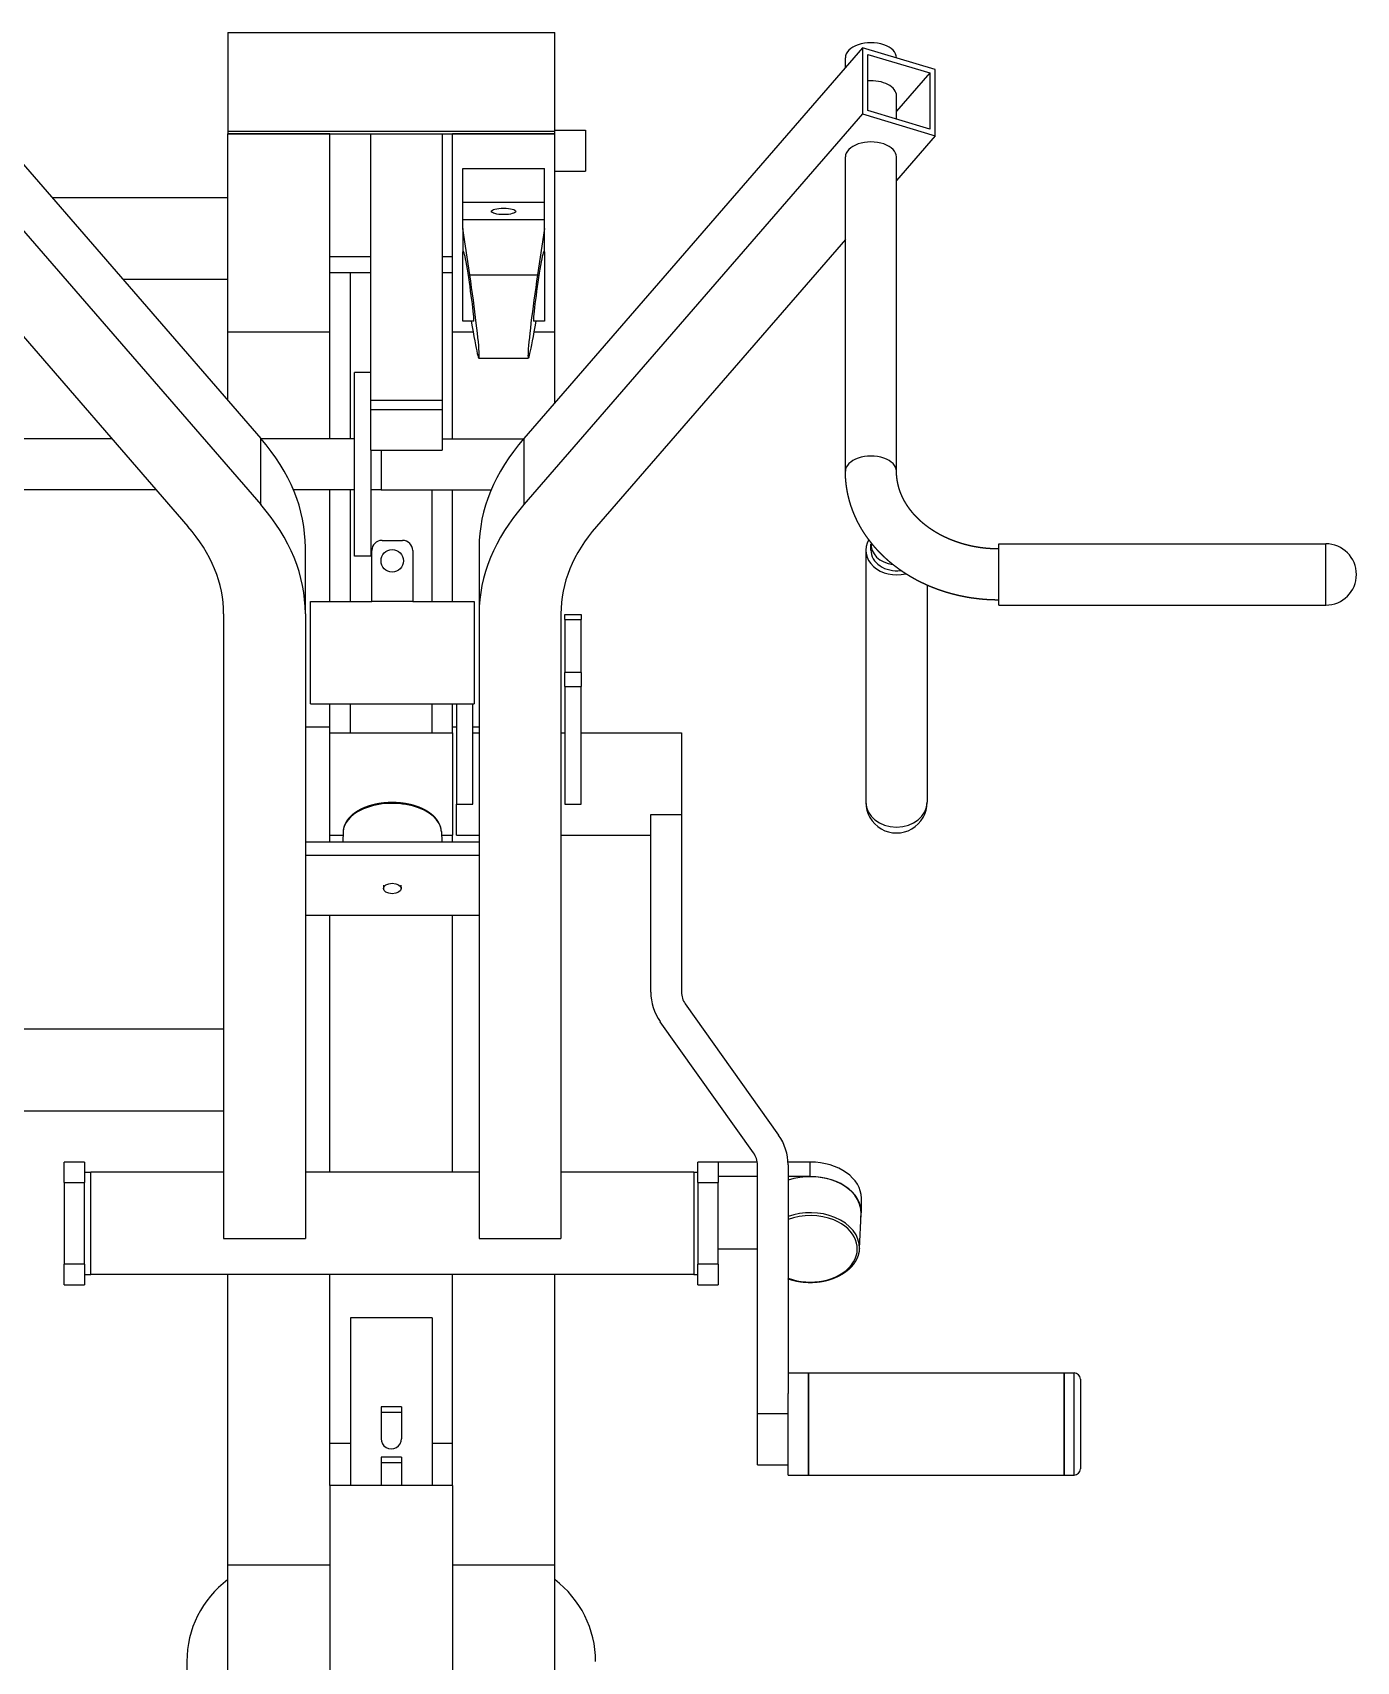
# Model space of a CAD drawing. Header units: millimetres. Extents: x -396 to 32754, y 354 to 22128.
# Drawn here: x 4843 to 5490, y 1639 to 2436 of the extents above; entities that cross this region are included whole.
import ezdxf

# ---------------------------------------------------------------- set-up
doc = ezdxf.new("R2010")
doc.units = ezdxf.units.MM
doc.layers.add('equipments', color=250, linetype='Continuous')
doc.layers.add('furniture', color=26, linetype='Continuous')

# ---------------------------------------------------------------- blocks, each defined once
blk = doc.blocks.new('Fit25')
at = {"layer": 'equipments'}
for p, q in [((-80.12, 1329.63), (79.88, 1329.63)), ((-80.12, 1329.63), (-80.12, 1281.33)), ((79.88, 1281.33), (79.88, 1329.63)), ((-229.63, 1322.18), (-63.92, 1131.02)), ((230.38, 1322.18), (64.68, 1131.02)), ((222.08, 1312.6), (222.08, 1317.31)), ((266.02, 1311.5), (230.38, 1322.18)), ((230.38, 1322.18), (230.38, 1289.82)), ((233.05, 1291.44), (233.05, 1318.95)), ((233.05, 1318.95), (263.35, 1309.88)), ((247.08, 1317.18), (247.08, 1317.31)), ((263.35, 1309.88), (247.08, 1291.11)), ((263.35, 1309.88), (263.35, 1282.37)), ((266.02, 1279.14), (266.02, 1311.5)), ((263.35, 1282.37), (233.05, 1291.44)), ((247.08, 1287.24), (247.08, 1298.7)), ((-229.63, 1289.82), (-63.92, 1098.66)), ((230.38, 1289.82), (64.68, 1098.66)), ((230.38, 1289.82), (266.02, 1279.14)), ((-80.12, 1281.33), (79.88, 1281.33)), ((-80.12, 1281.33), (-80.12, 1280.04)), ((-80.12, 1182.98), (-80.12, 1280.04)), ((-30.12, 1280.04), (-80.12, 1280.04)), ((-80.12, 1280.04), (79.88, 1280.04)), ((-30.12, 1182.98), (-30.12, 1280.04)), ((-10.12, 1149.74), (-10.12, 1280.04)), ((24.88, 1280.04), (24.88, 1149.74)), ((29.88, 1182.98), (29.88, 1280.04)), ((79.88, 1280.04), (29.88, 1280.04)), ((79.88, 1281.83), (94.88, 1281.83)), ((79.88, 1280.04), (79.88, 1281.33)), ((79.88, 1182.98), (79.88, 1280.04)), ((94.88, 1281.83), (94.88, 1261.83)), ((266.02, 1279.14), (247.08, 1257.29)), ((222.08, 1115.06), (222.08, 1268.77)), ((247.08, 1115.06), (247.08, 1268.77)), ((34.88, 1246.66), (34.88, 1263.08)), ((34.88, 1263.08), (74.88, 1263.08)), ((74.88, 1246.66), (74.88, 1263.08)), ((79.88, 1261.83), (94.88, 1261.83)), ((-80.12, 1248.83), (-166.05, 1248.83)), ((34.88, 1238.25), (34.88, 1246.66)), ((34.88, 1246.66), (74.88, 1246.66)), ((74.88, 1238.25), (74.88, 1246.66)), ((34.88, 1233.8), (34.88, 1238.25)), ((34.88, 1238.25), (74.88, 1238.25)), ((74.88, 1233.8), (74.88, 1238.25)), ((-221.33, 1228.45), (-99.56, 1087.99)), ((34.88, 1233.8), (34.88, 1222.36)), ((38.28, 1211.11), (34.88, 1233.8)), ((74.88, 1233.8), (71.47, 1211.11)), ((74.88, 1222.36), (74.88, 1233.8)), ((222.08, 1228.45), (100.32, 1087.99)), ((-30.12, 1220), (-10.12, 1220)), ((24.88, 1220), (29.88, 1220)), ((34.88, 1188.36), (34.88, 1222.36)), ((35.34, 1222.36), (34.88, 1222.36)), ((74.88, 1222.36), (74.42, 1222.36)), ((74.88, 1222.36), (74.88, 1188.36)), ((-10.12, 1212), (-30.12, 1212)), ((-20.12, 1130.86), (-20.12, 1212)), ((29.88, 1212), (24.88, 1212)), ((-80.12, 1208.83), (-131.37, 1208.83)), ((38.28, 1211.11), (71.47, 1211.11)), ((40.22, 1188.36), (34.88, 1188.36)), ((74.88, 1188.36), (69.53, 1188.36)), ((-30.12, 1182.98), (-80.12, 1182.98)), ((-80.12, 1149.71), (-80.12, 1182.98)), ((-30.12, 1130.86), (-30.12, 1182.98)), ((29.88, 1130.84), (29.88, 1182.98)), ((39.96, 1182.98), (29.88, 1182.98)), ((79.88, 1182.98), (69.8, 1182.98)), ((79.88, 1148.56), (79.88, 1182.98)), ((42.8, 1170.36), (66.95, 1170.36)), ((-18.12, 1073.39), (-18.12, 1163.39)), ((-10.12, 1163.39), (-18.12, 1163.39)), ((-10.12, 1149.74), (24.88, 1149.74)), ((-10.12, 1145), (-10.12, 1149.74)), ((24.88, 1149.74), (24.88, 1145)), ((-10.12, 1125.36), (-10.12, 1145)), ((24.88, 1145), (-10.12, 1145)), ((24.88, 1145), (24.88, 1125.36)), ((-136.73, 1130.86), (-221.33, 1130.86)), ((-63.92, 1098.66), (-63.92, 1131.02)), ((-18.12, 1130.86), (-63.79, 1130.86)), ((-10.12, 1125.36), (24.88, 1125.36)), ((-10.12, 1125.36), (-10.12, 1073.39)), ((-5.12, 1125.36), (-5.12, 1105.91)), ((24.88, 1130.84), (64.52, 1130.84)), ((64.68, 1131.02), (64.68, 1098.66)), ((-115.1, 1105.91), (-222.12, 1105.91)), ((-18.12, 1105.91), (-47.99, 1105.91)), ((-30.12, 1051.2), (-30.12, 1105.91)), ((-20.12, 1051.2), (-20.12, 1105.91)), ((-5.12, 1105.91), (-10.12, 1105.91)), ((-5.12, 1105.94), (48.75, 1105.94)), ((19.88, 1051.2), (19.88, 1105.94)), ((29.88, 1051.2), (29.88, 1105.94)), ((-42.12, 1045.29), (-42.12, 1077.65)), ((-9.62, 1051.2), (-9.62, 1076.2)), ((-4.62, 1081.2), (5.38, 1081.2)), ((10.38, 1076.2), (10.38, 1051.2)), ((42.88, 1077.65), (42.88, 1045.29)), ((232.08, 1076.45), (232.08, 953.02)), ((234.58, 1076.45), (234.58, 1079.39)), ((297.08, 1049.49), (297.08, 1079.49)), ((297.08, 1079.49), (457.08, 1079.49)), ((457.08, 1049.49), (457.08, 1079.49)), ((-10.12, 1073.39), (-18.12, 1073.39)), ((262.08, 1059.24), (262.08, 953.02)), ((-82.12, 1045.29), (-82.12, 739.64)), ((-42.12, 1045.29), (-42.12, 739.64)), ((-39.62, 1026.2), (-39.62, 1051.2)), ((-39.62, 1051.2), (-9.62, 1051.2)), ((10.38, 1051.2), (-9.62, 1051.2)), ((10.38, 1051.2), (40.38, 1051.2)), ((40.38, 1051.2), (40.38, 1026.2)), ((42.88, 1045.29), (42.88, 739.64)), ((82.88, 1045.29), (82.88, 739.64)), ((84.88, 1044.99), (92.88, 1044.99)), ((84.88, 1042.49), (84.88, 1044.99)), ((92.88, 1044.99), (92.88, 1042.49)), ((297.08, 1049.49), (457.08, 1049.49)), ((84.88, 1042.49), (84.88, 1016.51)), ((84.88, 1042.49), (92.88, 1042.49)), ((92.88, 1016.51), (92.88, 1042.49)), ((-39.62, 1001.2), (-39.62, 1026.2)), ((40.38, 1026.2), (40.38, 1001.2)), ((92.88, 1016.51), (84.88, 1016.51)), ((84.88, 1009.68), (84.88, 1016.51)), ((92.88, 1016.51), (92.88, 1009.68)), ((84.88, 1009.68), (84.88, 952.18)), ((84.88, 1009.68), (92.88, 1009.68)), ((92.88, 952.18), (92.88, 1009.68)), ((-39.62, 1001.2), (40.38, 1001.2)), ((-30.12, 989.8), (-30.12, 1001.2)), ((-20.12, 987), (-20.12, 1001.2)), ((19.88, 987), (19.88, 1001.2)), ((29.88, 989.8), (29.88, 1001.2)), ((31.88, 1001.2), (31.88, 952.18)), ((39.88, 952.18), (39.88, 1001.2)), ((-30.12, 989.8), (-42.12, 989.8)), ((-30.12, 987), (-30.12, 989.8)), ((29.88, 987), (29.88, 989.8)), ((31.88, 989.8), (29.88, 989.8)), ((42.88, 989.8), (39.88, 989.8)), ((-30.12, 987), (29.88, 987)), ((-30.12, 937), (-30.12, 987)), ((29.88, 987), (29.88, 937)), ((39.88, 987), (42.88, 987)), ((82.88, 987), (84.88, 987)), ((92.88, 987), (141.88, 987)), ((141.88, 987), (141.88, 947)), ((31.88, 952.18), (39.88, 952.18)), ((31.88, 937), (31.88, 952.18)), ((84.88, 952.18), (92.88, 952.18)), ((126.88, 860.2), (126.88, 947)), ((126.88, 947), (141.88, 947)), ((141.88, 947), (141.88, 860.2)), ((-42.12, 933.64), (42.88, 933.64)), ((-30.12, 937), (-23.73, 937)), ((-30.12, 933.64), (-30.12, 937)), ((-23.65, 938.75), (-23.87, 933.64)), ((24.4, 938.75), (24.62, 933.64)), ((24.48, 937), (29.88, 937)), ((29.88, 933.64), (29.88, 937)), ((31.88, 937), (42.88, 937)), ((82.88, 937), (126.88, 937)), ((-42.12, 927.17), (42.88, 927.17)), ((-3.9, 912.54), (-3.97, 910.92)), ((4.65, 912.54), (4.72, 910.92)), ((-42.12, 897.78), (42.88, 897.78)), ((-30.12, 772), (-30.12, 897.78)), ((29.88, 772), (29.88, 897.78)), ((143.73, 854.4), (189.4, 790.16)), ((177.18, 781.47), (131.5, 845.71)), ((-82.12, 842), (-185.12, 842)), ((-82.12, 802), (-185.12, 802)), ((-160.12, 767), (-160.12, 777)), ((-150.12, 777), (-160.12, 777)), ((-150.12, 777), (-150.12, 767)), ((149.88, 767), (149.88, 777)), ((159.88, 777), (149.88, 777)), ((178.94, 777), (159.88, 777)), ((159.88, 777), (159.88, 767)), ((179.03, 653.87), (179.03, 775.67)), ((204.88, 777), (193.99, 777)), ((194.03, 775.67), (194.03, 663.87)), ((204.88, 769.93), (204.88, 777)), ((-160.12, 767), (-160.12, 727)), ((-160.12, 767), (-150.12, 767)), ((-150.12, 772), (-147.12, 772)), ((-150.12, 727), (-150.12, 767)), ((-82.12, 772), (-147.12, 772)), ((-147.12, 726.78), (-147.12, 772)), ((42.88, 772), (-42.12, 772)), ((147.88, 772), (82.88, 772)), ((147.88, 772), (147.88, 726.78)), ((147.88, 772), (149.88, 772)), ((149.88, 767), (149.88, 727)), ((149.88, 767), (159.88, 767)), ((179.03, 769.93), (159.88, 769.93)), ((159.88, 727), (159.88, 767)), ((204.88, 769.93), (194.03, 769.93)), ((229.88, 752.26), (229.88, 759.33)), ((228.9, 734.67), (229.73, 751.64)), ((-82.12, 739.64), (-42.12, 739.64)), ((42.88, 739.64), (82.88, 739.64)), ((159.88, 734.58), (179.03, 734.58)), ((-160.12, 717), (-160.12, 727)), ((-150.12, 727), (-160.12, 727)), ((-150.12, 727), (-150.12, 717)), ((-147.12, 722), (-147.12, 726.78)), ((147.88, 726.78), (147.88, 722)), ((149.88, 717), (149.88, 727)), ((159.88, 727), (149.88, 727)), ((159.88, 727), (159.88, 717)), ((-150.12, 722), (-147.12, 722)), ((147.88, 722), (-147.12, 722)), ((-80.12, 579.8), (-80.12, 722)), ((-30.12, 624.88), (-30.12, 722)), ((29.88, 624.88), (29.88, 722)), ((79.88, 579.8), (79.88, 722)), ((147.88, 722), (149.88, 722)), ((-160.12, 717), (-150.12, 717)), ((149.88, 717), (159.88, 717)), ((-20.12, 700.78), (-20.12, 618.81)), ((19.88, 700.78), (-20.12, 700.78)), ((19.88, 700.78), (19.88, 618.81)), ((194.03, 673.87), (204.03, 673.87)), ((204.03, 673.87), (329.03, 673.87)), ((204.03, 673.87), (204.03, 628.24)), ((204.03, 648.87), (204.03, 673.87)), ((329.03, 648.87), (329.03, 673.87)), ((329.03, 673.87), (329.03, 648.87)), ((329.03, 673.87), (334.03, 673.87)), ((334.03, 648.87), (334.03, 673.87)), ((337.03, 670.87), (337.03, 648.87)), ((194.03, 628.24), (194.03, 663.87)), ((4.88, 657.23), (-5.12, 657.23)), ((-5.12, 657.23), (-5.12, 641.69)), ((-5.12, 654.72), (4.88, 654.72)), ((4.88, 657.23), (4.88, 641.69)), ((179.03, 632.36), (179.03, 653.87)), ((194.03, 653.87), (179.03, 653.87)), ((204.03, 623.87), (204.03, 648.87)), ((329.03, 623.87), (329.03, 648.87)), ((329.03, 648.87), (329.03, 623.87)), ((334.03, 623.87), (334.03, 648.87)), ((337.03, 648.87), (337.03, 626.87)), ((-20.12, 639.36), (-30.12, 639.36)), ((29.88, 639.36), (19.88, 639.36)), ((4.88, 632.61), (-5.12, 632.61)), ((-5.12, 632.61), (-5.12, 618.81)), ((-5.12, 630.1), (4.88, 630.1)), ((4.88, 632.61), (4.88, 618.81)), ((179.03, 628.87), (179.03, 632.36)), ((-30.12, 618.81), (-30.12, 624.88)), ((29.88, 618.81), (29.88, 624.88)), ((179.03, 628.87), (194.03, 628.87)), ((194.03, 623.87), (194.03, 628.24)), ((194.03, 623.87), (204.03, 623.87)), ((204.03, 628.24), (204.03, 623.87)), ((204.03, 623.87), (329.03, 623.87)), ((329.03, 623.87), (334.03, 623.87)), ((-30.12, 618.81), (-30.12, 421.84)), ((29.88, 618.81), (-30.12, 618.81)), ((29.88, 618.81), (29.88, 421.84)), ((-80.12, 495.7), (-80.12, 579.8)), ((-30.12, 579.8), (-80.12, 579.8)), ((79.88, 579.8), (29.88, 579.8)), ((79.88, 495.7), (79.88, 579.8)), ((-100.12, 532.71), (-100.12, 344.44))]:
    blk.add_line(p, q, dxfattribs=at)
blk.add_circle((0.38, 1071.2), 5.5, dxfattribs=at)
for centre, radius, start, end in [((-4.62, 1076.2), 5, 89.99997, 179.99997), ((5.38, 1076.2), 5, 359.99997, 89.99997), ((457.08, 1064.49), 15, 269.99997, 89.99997), ((247.08, 953.02), 15, 179.99997, 359.99997), ((151.88, 860.2), 25, 179.99997, 215.41216), ((151.88, 860.2), 10, 179.99997, 215.41216), ((169.03, 775.67), 25, 359.99997, 35.41216), ((169.03, 775.67), 10, 359.99997, 35.41216), ((334.03, 670.87), 3, 359.99997, 89.99997), ((334.03, 626.87), 3, 269.99997, 359.99997), ((-50.12, 532.71), 50, 126.86987, 179.99997), ((49.88, 532.71), 50, 359.99997, 53.13007)]:
    blk.add_arc(centre, radius, start, end, dxfattribs=at)
for centre, major_axis, ratio, start_param, end_param in [((234.58, 1317.31), (12.5, 0), 0.587785, 0, 3.141593), ((234.58, 1298.7), (12.5, 0), 0.587785, 0, 1.693294), ((234.58, 1268.77), (12.5, 0), 0.587785, 0, 3.141593), ((54.88, 1242.13), (6, 0), 0.258819, 1.570796326794897, 7.853981633974483), ((37.78, 1205.36), (2.44, -17), 0.037701, -0.005422, 3.136171), ((71.98, 1205.36), (-2.44, -17), 0.037701, -3.136171, 0.005422), ((37.78, 1205.36), (5.03, -35), 0.037701, -1.069038, 1.730197), ((71.98, 1205.36), (-5.03, -35), 0.037701, -1.730197, 1.069038), ((-242.12, 1077.65), (200, 0), 0.587785, 0, 0.471239), ((242.88, 1077.65), (200, 0), 0.587785, 2.670354, 3.141593), ((234.58, 1115.06), (12.5, 0), 0.587785, 0, 3.141593), ((-242.12, 1045.29), (200, 0), 0.587785, 0, 0.471239), ((242.88, 1045.29), (200, 0), 0.587785, 2.670354, 3.141593), ((-242.12, 1045.29), (160, 0), 0.587785, 0, 0.471239), ((242.88, 1045.29), (160, 0), 0.587785, 2.670354, 3.141593), ((247.08, 1076.45), (15, 0), 0.809017, 2.707308, 5.015912), ((247.08, 1079.39), (12.5, 0), 0.809017, 3.073892, 4.566958), ((247.08, 1076.45), (12.5, 0), 0.809017, 3.141593, 4.879182), ((0.38, 938.39), (24.03, 0), 0.587785, 2.268928, 3.116219), ((0.38, 938.39), (24.03, 0), 0.587785, 0.025374, 2.268928), ((247.08, 953.02), (15, 0), 0.809017, 3.141593, 6.283185), ((0.38, 910.86), (4.35, 0), 0.587785, 1.570796326794897, 7.853981633974483), ((204.88, 759.33), (25, 0), 0.707107, 0, 1.570796), ((204.88, 752.26), (24.87, 0), 0.707107, 1.047198, 2.022145), ((204.88, 752.26), (25, 0), 0.707107, -0.13576, 1.570796), ((204.88, 752.26), (24.87, 0), 0.707107, -0.034928, 1.047198), ((204.88, 735.26), (24.03, 0), 0.707107, 1.047198, 2.039143), ((204.88, 734.58), (23.03, 0), 0.707107, 1.047198, 2.061217), ((204.88, 735.26), (24.03, 0), 0.707107, -0.034928, 1.047198), ((204.88, 734.58), (23.03, 0), 0.707107, -2.061217, 1.047198), ((-0.12, 641.69), (5, 0), 0.984808, -3.141593, 0)]:
    blk.add_ellipse(centre, major_axis=major_axis, ratio=ratio, start_param=start_param, end_param=end_param, dxfattribs=at)
for points in [[(222.08, 1114.71), (222.08, 1115.06)], [(222.09, 1114.37), (222.08, 1114.71)], [(222.11, 1113.37), (222.09, 1114.37)], [(222.15, 1112.37), (222.11, 1113.37)], [(222.21, 1111.37), (222.15, 1112.37)], [(222.29, 1110.37), (222.21, 1111.37)], [(222.39, 1109.37), (222.29, 1110.37)], [(222.5, 1108.37), (222.39, 1109.37)], [(222.64, 1107.38), (222.5, 1108.37)], [(247.08, 1114.69), (247.08, 1115.06)], [(247.09, 1114.33), (247.08, 1114.69)], [(247.1, 1113.97), (247.09, 1114.33)], [(247.12, 1113.61), (247.1, 1113.97)], [(247.15, 1113.06), (247.12, 1113.61)], [(247.2, 1112.51), (247.15, 1113.06)], [(247.25, 1111.95), (247.2, 1112.51)], [(247.32, 1111.4), (247.25, 1111.95)], [(247.39, 1110.85), (247.32, 1111.4)], [(247.48, 1110.3), (247.39, 1110.85)], [(247.58, 1109.75), (247.48, 1110.3)], [(247.69, 1109.2), (247.58, 1109.75)], [(247.81, 1108.66), (247.69, 1109.2)], [(247.94, 1108.11), (247.81, 1108.66)], [(248.08, 1107.56), (247.94, 1108.11)], [(222.79, 1106.39), (222.64, 1107.38)], [(222.96, 1105.4), (222.79, 1106.39)], [(223.15, 1104.41), (222.96, 1105.4)], [(223.36, 1103.43), (223.15, 1104.41)], [(223.59, 1102.45), (223.36, 1103.43)], [(223.83, 1101.47), (223.59, 1102.45)], [(224.09, 1100.5), (223.83, 1101.47)], [(224.37, 1099.53), (224.09, 1100.5)], [(248.23, 1107.01), (248.08, 1107.56)], [(248.4, 1106.47), (248.23, 1107.01)], [(248.57, 1105.92), (248.4, 1106.47)], [(248.76, 1105.38), (248.57, 1105.92)], [(248.95, 1104.83), (248.76, 1105.38)], [(249.16, 1104.29), (248.95, 1104.83)], [(249.38, 1103.75), (249.16, 1104.29)], [(249.61, 1103.21), (249.38, 1103.75)], [(249.85, 1102.67), (249.61, 1103.21)], [(250.1, 1102.14), (249.85, 1102.67)], [(250.36, 1101.6), (250.1, 1102.14)], [(250.64, 1101.07), (250.36, 1101.6)], [(250.92, 1100.54), (250.64, 1101.07)], [(251.22, 1100.01), (250.92, 1100.54)], [(251.53, 1099.48), (251.22, 1100.01)], [(224.67, 1098.57), (224.37, 1099.53)], [(224.99, 1097.61), (224.67, 1098.57)], [(225.32, 1096.66), (224.99, 1097.61)], [(225.67, 1095.71), (225.32, 1096.66)], [(226.04, 1094.77), (225.67, 1095.71)], [(226.44, 1093.81), (226.04, 1094.77)], [(226.86, 1092.85), (226.44, 1093.81)], [(227.29, 1091.89), (226.86, 1092.85)], [(227.74, 1090.95), (227.29, 1091.89)], [(251.85, 1098.96), (251.53, 1099.48)], [(252.18, 1098.44), (251.85, 1098.96)], [(252.52, 1097.92), (252.18, 1098.44)], [(252.87, 1097.4), (252.52, 1097.92)], [(253.24, 1096.89), (252.87, 1097.4)], [(253.61, 1096.37), (253.24, 1096.89)], [(254, 1095.87), (253.61, 1096.37)], [(254.4, 1095.36), (254, 1095.87)], [(254.8, 1094.86), (254.4, 1095.36)], [(255.22, 1094.36), (254.8, 1094.86)], [(255.65, 1093.87), (255.22, 1094.36)], [(256.1, 1093.38), (255.65, 1093.87)], [(256.55, 1092.9), (256.1, 1093.38)], [(257.01, 1092.42), (256.55, 1092.9)], [(257.47, 1091.96), (257.01, 1092.42)], [(257.93, 1091.5), (257.47, 1091.96)], [(228.21, 1090.01), (227.74, 1090.95)], [(228.7, 1089.08), (228.21, 1090.01)], [(229.2, 1088.16), (228.7, 1089.08)], [(229.73, 1087.24), (229.2, 1088.16)], [(230.26, 1086.34), (229.73, 1087.24)], [(230.82, 1085.44), (230.26, 1086.34)], [(231.39, 1084.55), (230.82, 1085.44)], [(231.97, 1083.67), (231.39, 1084.55)], [(258.41, 1091.05), (257.93, 1091.5)], [(258.9, 1090.6), (258.41, 1091.05)], [(259.39, 1090.16), (258.9, 1090.6)], [(259.9, 1089.73), (259.39, 1090.16)], [(260.41, 1089.3), (259.9, 1089.73)], [(260.93, 1088.87), (260.41, 1089.3)], [(261.47, 1088.45), (260.93, 1088.87)], [(262.01, 1088.04), (261.47, 1088.45)], [(262.56, 1087.63), (262.01, 1088.04)], [(263.12, 1087.22), (262.56, 1087.63)], [(263.69, 1086.83), (263.12, 1087.22)], [(264.27, 1086.43), (263.69, 1086.83)], [(264.86, 1086.05), (264.27, 1086.43)], [(265.45, 1085.67), (264.86, 1086.05)], [(266.05, 1085.3), (265.45, 1085.67)], [(266.67, 1084.93), (266.05, 1085.3)], [(267.29, 1084.57), (266.67, 1084.93)], [(267.91, 1084.22), (267.29, 1084.57)], [(268.54, 1083.88), (267.91, 1084.22)], [(269.18, 1083.55), (268.54, 1083.88)], [(232.58, 1082.8), (231.97, 1083.67)], [(233.19, 1081.94), (232.58, 1082.8)], [(233.83, 1081.09), (233.19, 1081.94)], [(234.48, 1080.25), (233.83, 1081.09)], [(235.14, 1079.42), (234.48, 1080.25)], [(235.82, 1078.59), (235.14, 1079.42)], [(236.51, 1077.78), (235.82, 1078.59)], [(237.22, 1076.98), (236.51, 1077.78)], [(237.94, 1076.19), (237.22, 1076.98)], [(238.67, 1075.41), (237.94, 1076.19)], [(269.82, 1083.22), (269.18, 1083.55)], [(270.47, 1082.9), (269.82, 1083.22)], [(271.13, 1082.59), (270.47, 1082.9)], [(271.79, 1082.28), (271.13, 1082.59)], [(272.46, 1081.99), (271.79, 1082.28)], [(273.14, 1081.7), (272.46, 1081.99)], [(273.82, 1081.42), (273.14, 1081.7)], [(274.51, 1081.14), (273.82, 1081.42)], [(275.21, 1080.88), (274.51, 1081.14)], [(275.91, 1080.62), (275.21, 1080.88)], [(276.61, 1080.37), (275.91, 1080.62)], [(277.33, 1080.13), (276.61, 1080.37)], [(278.04, 1079.9), (277.33, 1080.13)], [(278.77, 1079.67), (278.04, 1079.9)], [(279.49, 1079.46), (278.77, 1079.67)], [(280.22, 1079.25), (279.49, 1079.46)], [(280.96, 1079.05), (280.22, 1079.25)], [(281.7, 1078.86), (280.96, 1079.05)], [(282.45, 1078.68), (281.7, 1078.86)], [(283.19, 1078.51), (282.45, 1078.68)], [(283.94, 1078.35), (283.19, 1078.51)], [(284.7, 1078.19), (283.94, 1078.35)], [(285.46, 1078.05), (284.7, 1078.19)], [(286.22, 1077.91), (285.46, 1078.05)], [(286.98, 1077.79), (286.22, 1077.91)], [(287.75, 1077.67), (286.98, 1077.79)], [(288.52, 1077.56), (287.75, 1077.67)], [(289.29, 1077.46), (288.52, 1077.56)], [(290.06, 1077.37), (289.29, 1077.46)], [(290.84, 1077.29), (290.06, 1077.37)], [(291.61, 1077.22), (290.84, 1077.29)], [(292.39, 1077.16), (291.61, 1077.22)], [(293.17, 1077.11), (292.39, 1077.16)], [(293.95, 1077.07), (293.17, 1077.11)], [(294.73, 1077.03), (293.95, 1077.07)], [(295.52, 1077.01), (294.73, 1077.03)], [(296.3, 1077), (295.52, 1077.01)], [(297.08, 1076.99), (296.3, 1077)], [(239.42, 1074.65), (238.67, 1075.41)], [(240.19, 1073.89), (239.42, 1074.65)], [(240.96, 1073.14), (240.19, 1073.89)], [(241.75, 1072.41), (240.96, 1073.14)], [(242.55, 1071.68), (241.75, 1072.41)], [(243.36, 1070.97), (242.55, 1071.68)], [(244.19, 1070.27), (243.36, 1070.97)], [(245.03, 1069.58), (244.19, 1070.27)], [(245.88, 1068.91), (245.03, 1069.58)], [(246.74, 1068.24), (245.88, 1068.91)], [(247.61, 1067.59), (246.74, 1068.24)], [(248.49, 1066.95), (247.61, 1067.59)], [(249.39, 1066.32), (248.49, 1066.95)], [(250.29, 1065.71), (249.39, 1066.32)], [(251.21, 1065.1), (250.29, 1065.71)], [(252.13, 1064.51), (251.21, 1065.1)], [(253.07, 1063.94), (252.13, 1064.51)], [(254.01, 1063.37), (253.07, 1063.94)], [(254.97, 1062.82), (254.01, 1063.37)], [(255.93, 1062.28), (254.97, 1062.82)], [(256.9, 1061.76), (255.93, 1062.28)], [(257.88, 1061.24), (256.9, 1061.76)], [(258.87, 1060.74), (257.88, 1061.24)], [(259.87, 1060.26), (258.87, 1060.74)], [(260.88, 1059.78), (259.87, 1060.26)], [(261.89, 1059.32), (260.88, 1059.78)], [(262.91, 1058.88), (261.89, 1059.32)], [(263.94, 1058.45), (262.91, 1058.88)], [(264.98, 1058.03), (263.94, 1058.45)], [(266.02, 1057.62), (264.98, 1058.03)], [(267.07, 1057.23), (266.02, 1057.62)], [(268.13, 1056.85), (267.07, 1057.23)], [(269.19, 1056.49), (268.13, 1056.85)], [(270.26, 1056.14), (269.19, 1056.49)], [(271.34, 1055.8), (270.26, 1056.14)], [(272.42, 1055.48), (271.34, 1055.8)], [(273.5, 1055.17), (272.42, 1055.48)], [(274.59, 1054.88), (273.5, 1055.17)], [(275.69, 1054.6), (274.59, 1054.88)], [(276.79, 1054.33), (275.69, 1054.6)], [(277.89, 1054.08), (276.79, 1054.33)], [(279, 1053.84), (277.89, 1054.08)], [(280.11, 1053.62), (279, 1053.84)], [(281.22, 1053.41), (280.11, 1053.62)], [(282.34, 1053.21), (281.22, 1053.41)], [(283.46, 1053.03), (282.34, 1053.21)], [(284.59, 1052.87), (283.46, 1053.03)], [(285.72, 1052.72), (284.59, 1052.87)], [(286.85, 1052.58), (285.72, 1052.72)], [(287.98, 1052.46), (286.85, 1052.58)], [(289.11, 1052.35), (287.98, 1052.46)], [(290.25, 1052.25), (289.11, 1052.35)], [(291.38, 1052.17), (290.25, 1052.25)], [(292.52, 1052.11), (291.38, 1052.17)], [(293.66, 1052.06), (292.52, 1052.11)], [(294.8, 1052.02), (293.66, 1052.06)], [(295.94, 1052), (294.8, 1052.02)], [(297.08, 1051.99), (295.94, 1052)], [(-17.06, 948.41), (-17.33, 948.24)], [(-16.79, 948.58), (-17.06, 948.41)], [(-16.52, 948.74), (-16.79, 948.58)], [(-16.24, 948.91), (-16.52, 948.74)], [(-15.95, 949.07), (-16.24, 948.91)], [(-15.67, 949.22), (-15.95, 949.07)], [(-15.37, 949.38), (-15.67, 949.22)], [(-15.08, 949.53), (-15.37, 949.38)], [(-14.78, 949.68), (-15.08, 949.53)], [(-14.48, 949.82), (-14.78, 949.68)], [(-14.17, 949.97), (-14.48, 949.82)], [(-13.86, 950.11), (-14.17, 949.97)], [(-13.55, 950.24), (-13.86, 950.11)], [(-13.23, 950.37), (-13.55, 950.24)], [(-12.91, 950.5), (-13.23, 950.37)], [(-12.59, 950.63), (-12.91, 950.5)], [(-12.26, 950.75), (-12.59, 950.63)], [(-11.93, 950.87), (-12.26, 950.75)], [(-11.6, 950.99), (-11.93, 950.87)], [(-11.26, 951.1), (-11.6, 950.99)], [(-10.92, 951.22), (-11.26, 951.1)], [(-10.58, 951.32), (-10.92, 951.22)], [(-10.23, 951.43), (-10.58, 951.32)], [(-9.89, 951.53), (-10.23, 951.43)], [(-9.54, 951.62), (-9.89, 951.53)], [(-9.18, 951.72), (-9.54, 951.62)], [(-8.83, 951.81), (-9.18, 951.72)], [(-8.47, 951.89), (-8.83, 951.81)], [(-8.11, 951.98), (-8.47, 951.89)], [(-7.75, 952.06), (-8.11, 951.98)], [(-7.39, 952.13), (-7.75, 952.06)], [(-7.02, 952.21), (-7.39, 952.13)], [(-6.66, 952.27), (-7.02, 952.21)], [(-6.29, 952.34), (-6.66, 952.27)], [(-5.92, 952.4), (-6.29, 952.34)], [(-5.55, 952.46), (-5.92, 952.4)], [(-5.17, 952.52), (-5.55, 952.46)], [(-4.8, 952.57), (-5.17, 952.52)], [(-4.42, 952.61), (-4.8, 952.57)], [(-4.05, 952.66), (-4.42, 952.61)], [(-3.67, 952.7), (-4.05, 952.66)], [(-3.29, 952.74), (-3.67, 952.7)], [(-2.91, 952.77), (-3.29, 952.74)], [(-2.53, 952.8), (-2.91, 952.77)], [(-2.14, 952.82), (-2.53, 952.8)], [(-1.76, 952.85), (-2.14, 952.82)], [(-1.38, 952.87), (-1.76, 952.85)], [(-1, 952.88), (-1.38, 952.87)], [(-0.61, 952.89), (-1, 952.88)], [(-0.23, 952.9), (-0.61, 952.89)], [(0.16, 952.9), (-0.23, 952.9)], [(0.54, 952.9), (0.16, 952.9)], [(0.93, 952.9), (0.54, 952.9)], [(1.31, 952.89), (0.93, 952.9)], [(1.69, 952.88), (1.31, 952.89)], [(2.08, 952.87), (1.69, 952.88)], [(2.46, 952.85), (2.08, 952.87)], [(2.84, 952.83), (2.46, 952.85)], [(3.23, 952.8), (2.84, 952.83)], [(3.61, 952.77), (3.23, 952.8)], [(3.99, 952.74), (3.61, 952.77)], [(4.37, 952.7), (3.99, 952.74)], [(4.75, 952.66), (4.37, 952.7)], [(5.13, 952.62), (4.75, 952.66)], [(5.5, 952.57), (5.13, 952.62)], [(5.88, 952.52), (5.5, 952.57)], [(6.25, 952.47), (5.88, 952.52)], [(6.62, 952.41), (6.25, 952.47)], [(6.99, 952.35), (6.62, 952.41)], [(7.37, 952.28), (6.99, 952.35)], [(7.73, 952.21), (7.37, 952.28)], [(8.1, 952.14), (7.73, 952.21)], [(8.47, 952.06), (8.1, 952.14)], [(8.83, 951.99), (8.47, 952.06)], [(9.19, 951.9), (8.83, 951.99)], [(9.55, 951.82), (9.19, 951.9)], [(9.9, 951.73), (9.55, 951.82)], [(10.26, 951.63), (9.9, 951.73)], [(10.61, 951.54), (10.26, 951.63)], [(10.96, 951.43), (10.61, 951.54)], [(11.3, 951.33), (10.96, 951.43)], [(11.64, 951.22), (11.3, 951.33)], [(11.98, 951.11), (11.64, 951.22)], [(12.32, 951), (11.98, 951.11)], [(12.66, 950.88), (12.32, 951)], [(12.99, 950.76), (12.66, 950.88)], [(13.32, 950.64), (12.99, 950.76)], [(13.64, 950.51), (13.32, 950.64)], [(13.96, 950.38), (13.64, 950.51)], [(14.28, 950.25), (13.96, 950.38)], [(14.59, 950.12), (14.28, 950.25)], [(14.9, 949.98), (14.59, 950.12)], [(15.21, 949.83), (14.9, 949.98)], [(15.51, 949.69), (15.21, 949.83)], [(15.81, 949.54), (15.51, 949.69)], [(16.1, 949.39), (15.81, 949.54)], [(16.39, 949.24), (16.1, 949.39)], [(16.68, 949.08), (16.39, 949.24)], [(16.96, 948.92), (16.68, 949.08)], [(17.24, 948.76), (16.96, 948.92)], [(17.51, 948.59), (17.24, 948.76)], [(17.78, 948.43), (17.51, 948.59)], [(18.05, 948.26), (17.78, 948.43)], [(-23.43, 940.38), (-23.47, 940.18)], [(-23.38, 940.59), (-23.43, 940.38)], [(-23.33, 940.79), (-23.38, 940.59)], [(-23.27, 940.99), (-23.33, 940.79)], [(-23.21, 941.19), (-23.27, 940.99)], [(-23.14, 941.39), (-23.21, 941.19)], [(-23.07, 941.59), (-23.14, 941.39)], [(-22.99, 941.78), (-23.07, 941.59)], [(-22.9, 942.02), (-22.99, 941.78)], [(-22.8, 942.25), (-22.9, 942.02)], [(-22.69, 942.49), (-22.8, 942.25)], [(-22.57, 942.72), (-22.69, 942.49)], [(-22.45, 942.95), (-22.57, 942.72)], [(-22.32, 943.18), (-22.45, 942.95)], [(-22.19, 943.4), (-22.32, 943.18)], [(-22.05, 943.63), (-22.19, 943.4)], [(-21.91, 943.85), (-22.05, 943.63)], [(-21.76, 944.07), (-21.91, 943.85)], [(-21.6, 944.29), (-21.76, 944.07)], [(-21.44, 944.51), (-21.6, 944.29)], [(-21.27, 944.73), (-21.44, 944.51)], [(-21.1, 944.94), (-21.27, 944.73)], [(-20.92, 945.15), (-21.1, 944.94)], [(-20.73, 945.36), (-20.92, 945.15)], [(-20.54, 945.57), (-20.73, 945.36)], [(-20.35, 945.77), (-20.54, 945.57)], [(-20.15, 945.97), (-20.35, 945.77)], [(-19.94, 946.17), (-20.15, 945.97)], [(-19.73, 946.37), (-19.94, 946.17)], [(-19.51, 946.57), (-19.73, 946.37)], [(-19.29, 946.77), (-19.51, 946.57)], [(-19.06, 946.96), (-19.29, 946.77)], [(-18.83, 947.15), (-19.06, 946.96)], [(-18.59, 947.34), (-18.83, 947.15)], [(-18.34, 947.52), (-18.59, 947.34)], [(-18.1, 947.71), (-18.34, 947.52)], [(-17.84, 947.88), (-18.1, 947.71)], [(-17.59, 948.06), (-17.84, 947.88)], [(-17.33, 948.24), (-17.59, 948.06)], [(18.31, 948.08), (18.05, 948.26)], [(18.57, 947.91), (18.31, 948.08)], [(18.82, 947.73), (18.57, 947.91)], [(19.06, 947.55), (18.82, 947.73)], [(19.31, 947.36), (19.06, 947.55)], [(19.54, 947.18), (19.31, 947.36)], [(19.77, 947), (19.54, 947.18)], [(19.99, 946.81), (19.77, 947)], [(20.2, 946.63), (19.99, 946.81)], [(20.41, 946.44), (20.2, 946.63)], [(20.62, 946.25), (20.41, 946.44)], [(20.82, 946.06), (20.62, 946.25)], [(21.01, 945.86), (20.82, 946.06)], [(21.2, 945.66), (21.01, 945.86)], [(21.39, 945.46), (21.2, 945.66)], [(21.57, 945.26), (21.39, 945.46)], [(21.75, 945.06), (21.57, 945.26)], [(21.92, 944.86), (21.75, 945.06)], [(22.08, 944.65), (21.92, 944.86)], [(22.24, 944.44), (22.08, 944.65)], [(22.4, 944.23), (22.24, 944.44)], [(22.55, 944.02), (22.4, 944.23)], [(22.69, 943.8), (22.55, 944.02)], [(22.83, 943.59), (22.69, 943.8)], [(22.96, 943.37), (22.83, 943.59)], [(23.09, 943.15), (22.96, 943.37)], [(23.21, 942.94), (23.09, 943.15)], [(23.32, 942.73), (23.21, 942.94)], [(23.43, 942.52), (23.32, 942.73)], [(23.53, 942.3), (23.43, 942.52)], [(23.62, 942.09), (23.53, 942.3)], [(23.71, 941.87), (23.62, 942.09)], [(23.8, 941.65), (23.71, 941.87)], [(23.88, 941.44), (23.8, 941.65)], [(23.95, 941.22), (23.88, 941.44)], [(24.02, 940.99), (23.95, 941.22)], [(24.08, 940.77), (24.02, 940.99)], [(24.14, 940.55), (24.08, 940.77)], [(24.19, 940.33), (24.14, 940.55)], [(-23.64, 938.96), (-23.65, 938.75)], [(-23.62, 939.16), (-23.64, 938.96)], [(-23.6, 939.37), (-23.62, 939.16)], [(-23.58, 939.57), (-23.6, 939.37)], [(-23.55, 939.77), (-23.58, 939.57)], [(-23.51, 939.98), (-23.55, 939.77)], [(-23.47, 940.18), (-23.51, 939.98)], [(24.24, 940.1), (24.19, 940.33)], [(24.28, 939.88), (24.24, 940.1)], [(24.32, 939.65), (24.28, 939.88)], [(24.35, 939.43), (24.32, 939.65)], [(24.37, 939.2), (24.35, 939.43)], [(24.39, 938.98), (24.37, 939.2)], [(24.4, 938.75), (24.39, 938.98)], [(228.75, 733.31), (228.71, 733.04)], [(228.79, 733.58), (228.75, 733.31)], [(228.83, 733.85), (228.79, 733.58)], [(228.86, 734.12), (228.83, 733.85)], [(228.88, 734.4), (228.86, 734.12)], [(228.9, 734.67), (228.88, 734.4)], [(224.47, 725.26), (224.25, 725.04)], [(224.69, 725.48), (224.47, 725.26)], [(224.9, 725.71), (224.69, 725.48)], [(225.11, 725.93), (224.9, 725.71)], [(225.31, 726.16), (225.11, 725.93)], [(225.51, 726.4), (225.31, 726.16)], [(225.7, 726.63), (225.51, 726.4)], [(225.89, 726.87), (225.7, 726.63)], [(226.07, 727.11), (225.89, 726.87)], [(226.24, 727.35), (226.07, 727.11)], [(226.42, 727.6), (226.24, 727.35)], [(226.58, 727.84), (226.42, 727.6)], [(226.74, 728.09), (226.58, 727.84)], [(226.9, 728.34), (226.74, 728.09)], [(227.05, 728.6), (226.9, 728.34)], [(227.19, 728.85), (227.05, 728.6)], [(227.33, 729.11), (227.19, 728.85)], [(227.47, 729.36), (227.33, 729.11)], [(227.59, 729.62), (227.47, 729.36)], [(227.71, 729.87), (227.59, 729.62)], [(227.82, 730.13), (227.71, 729.87)], [(227.93, 730.39), (227.82, 730.13)], [(228.04, 730.65), (227.93, 730.39)], [(228.13, 730.91), (228.04, 730.65)], [(228.23, 731.17), (228.13, 730.91)], [(228.31, 731.44), (228.23, 731.17)], [(228.39, 731.7), (228.31, 731.44)], [(228.47, 731.97), (228.39, 731.7)], [(228.54, 732.24), (228.47, 731.97)], [(228.6, 732.5), (228.54, 732.24)], [(228.66, 732.77), (228.6, 732.5)], [(228.71, 733.04), (228.66, 732.77)], [(194.25, 719.77), (194.03, 719.85)], [(194.6, 719.65), (194.25, 719.77)], [(194.95, 719.54), (194.6, 719.65)], [(195.3, 719.42), (194.95, 719.54)], [(195.65, 719.31), (195.3, 719.42)], [(196.01, 719.21), (195.65, 719.31)], [(196.37, 719.11), (196.01, 719.21)], [(196.73, 719.01), (196.37, 719.11)], [(197.1, 718.92), (196.73, 719.01)], [(197.47, 718.84), (197.1, 718.92)], [(197.83, 718.75), (197.47, 718.84)], [(198.2, 718.67), (197.83, 718.75)], [(198.57, 718.6), (198.2, 718.67)], [(198.95, 718.53), (198.57, 718.6)], [(199.32, 718.46), (198.95, 718.53)], [(199.7, 718.4), (199.32, 718.46)], [(200.08, 718.34), (199.7, 718.4)], [(200.45, 718.29), (200.08, 718.34)], [(200.83, 718.24), (200.45, 718.29)], [(201.21, 718.2), (200.83, 718.24)], [(201.6, 718.16), (201.21, 718.2)], [(201.98, 718.12), (201.6, 718.16)], [(202.36, 718.09), (201.98, 718.12)], [(202.75, 718.07), (202.36, 718.09)], [(203.13, 718.04), (202.75, 718.07)], [(203.52, 718.03), (203.13, 718.04)], [(203.9, 718.01), (203.52, 718.03)], [(204.29, 718), (203.9, 718.01)], [(204.67, 718), (204.29, 718)], [(205.06, 718), (204.67, 718)], [(205.44, 718), (205.06, 718)], [(205.83, 718.01), (205.44, 718)], [(206.21, 718.02), (205.83, 718.01)], [(206.6, 718.04), (206.21, 718.02)], [(206.98, 718.06), (206.6, 718.04)], [(207.37, 718.09), (206.98, 718.06)], [(207.75, 718.12), (207.37, 718.09)], [(208.13, 718.16), (207.75, 718.12)], [(208.51, 718.2), (208.13, 718.16)], [(208.89, 718.24), (208.51, 718.2)], [(209.27, 718.29), (208.89, 718.24)], [(209.65, 718.34), (209.27, 718.29)], [(210.03, 718.4), (209.65, 718.34)], [(210.41, 718.46), (210.03, 718.4)], [(210.78, 718.53), (210.41, 718.46)], [(211.15, 718.6), (210.78, 718.53)], [(211.53, 718.67), (211.15, 718.6)], [(211.9, 718.75), (211.53, 718.67)], [(212.26, 718.83), (211.9, 718.75)], [(212.63, 718.92), (212.26, 718.83)], [(212.99, 719.01), (212.63, 718.92)], [(213.36, 719.1), (212.99, 719.01)], [(213.72, 719.2), (213.36, 719.1)], [(214.07, 719.31), (213.72, 719.2)], [(214.43, 719.42), (214.07, 719.31)], [(214.78, 719.53), (214.43, 719.42)], [(215.13, 719.64), (214.78, 719.53)], [(215.48, 719.76), (215.13, 719.64)], [(215.83, 719.89), (215.48, 719.76)], [(216.17, 720.02), (215.83, 719.89)], [(216.51, 720.15), (216.17, 720.02)], [(216.85, 720.28), (216.51, 720.15)], [(217.18, 720.42), (216.85, 720.28)], [(217.51, 720.57), (217.18, 720.42)], [(217.84, 720.72), (217.51, 720.57)], [(218.16, 720.87), (217.84, 720.72)], [(218.48, 721.02), (218.16, 720.87)], [(218.79, 721.18), (218.48, 721.02)], [(219.11, 721.34), (218.79, 721.18)], [(219.41, 721.5), (219.11, 721.34)], [(219.72, 721.67), (219.41, 721.5)], [(220.02, 721.85), (219.72, 721.67)], [(220.31, 722.02), (220.02, 721.85)], [(220.61, 722.2), (220.31, 722.02)], [(220.9, 722.38), (220.61, 722.2)], [(221.18, 722.57), (220.9, 722.38)], [(221.46, 722.76), (221.18, 722.57)], [(221.74, 722.95), (221.46, 722.76)], [(222.01, 723.15), (221.74, 722.95)], [(222.28, 723.34), (222.01, 723.15)], [(222.54, 723.55), (222.28, 723.34)], [(222.8, 723.75), (222.54, 723.55)], [(223.06, 723.96), (222.8, 723.75)], [(223.31, 724.17), (223.06, 723.96)], [(223.55, 724.39), (223.31, 724.17)], [(223.79, 724.6), (223.55, 724.39)], [(224.03, 724.82), (223.79, 724.6)], [(224.25, 725.04), (224.03, 724.82)]]:
    blk.add_open_spline(points, degree=1, dxfattribs=at)

msp = doc.modelspace()

# ---------------------------------------------------------------- block references
at = {"layer": 'furniture'}
msp.add_blockref('Fit25', (5018.37, 1106.27), dxfattribs=at)

doc.saveas('drawing.dxf')
